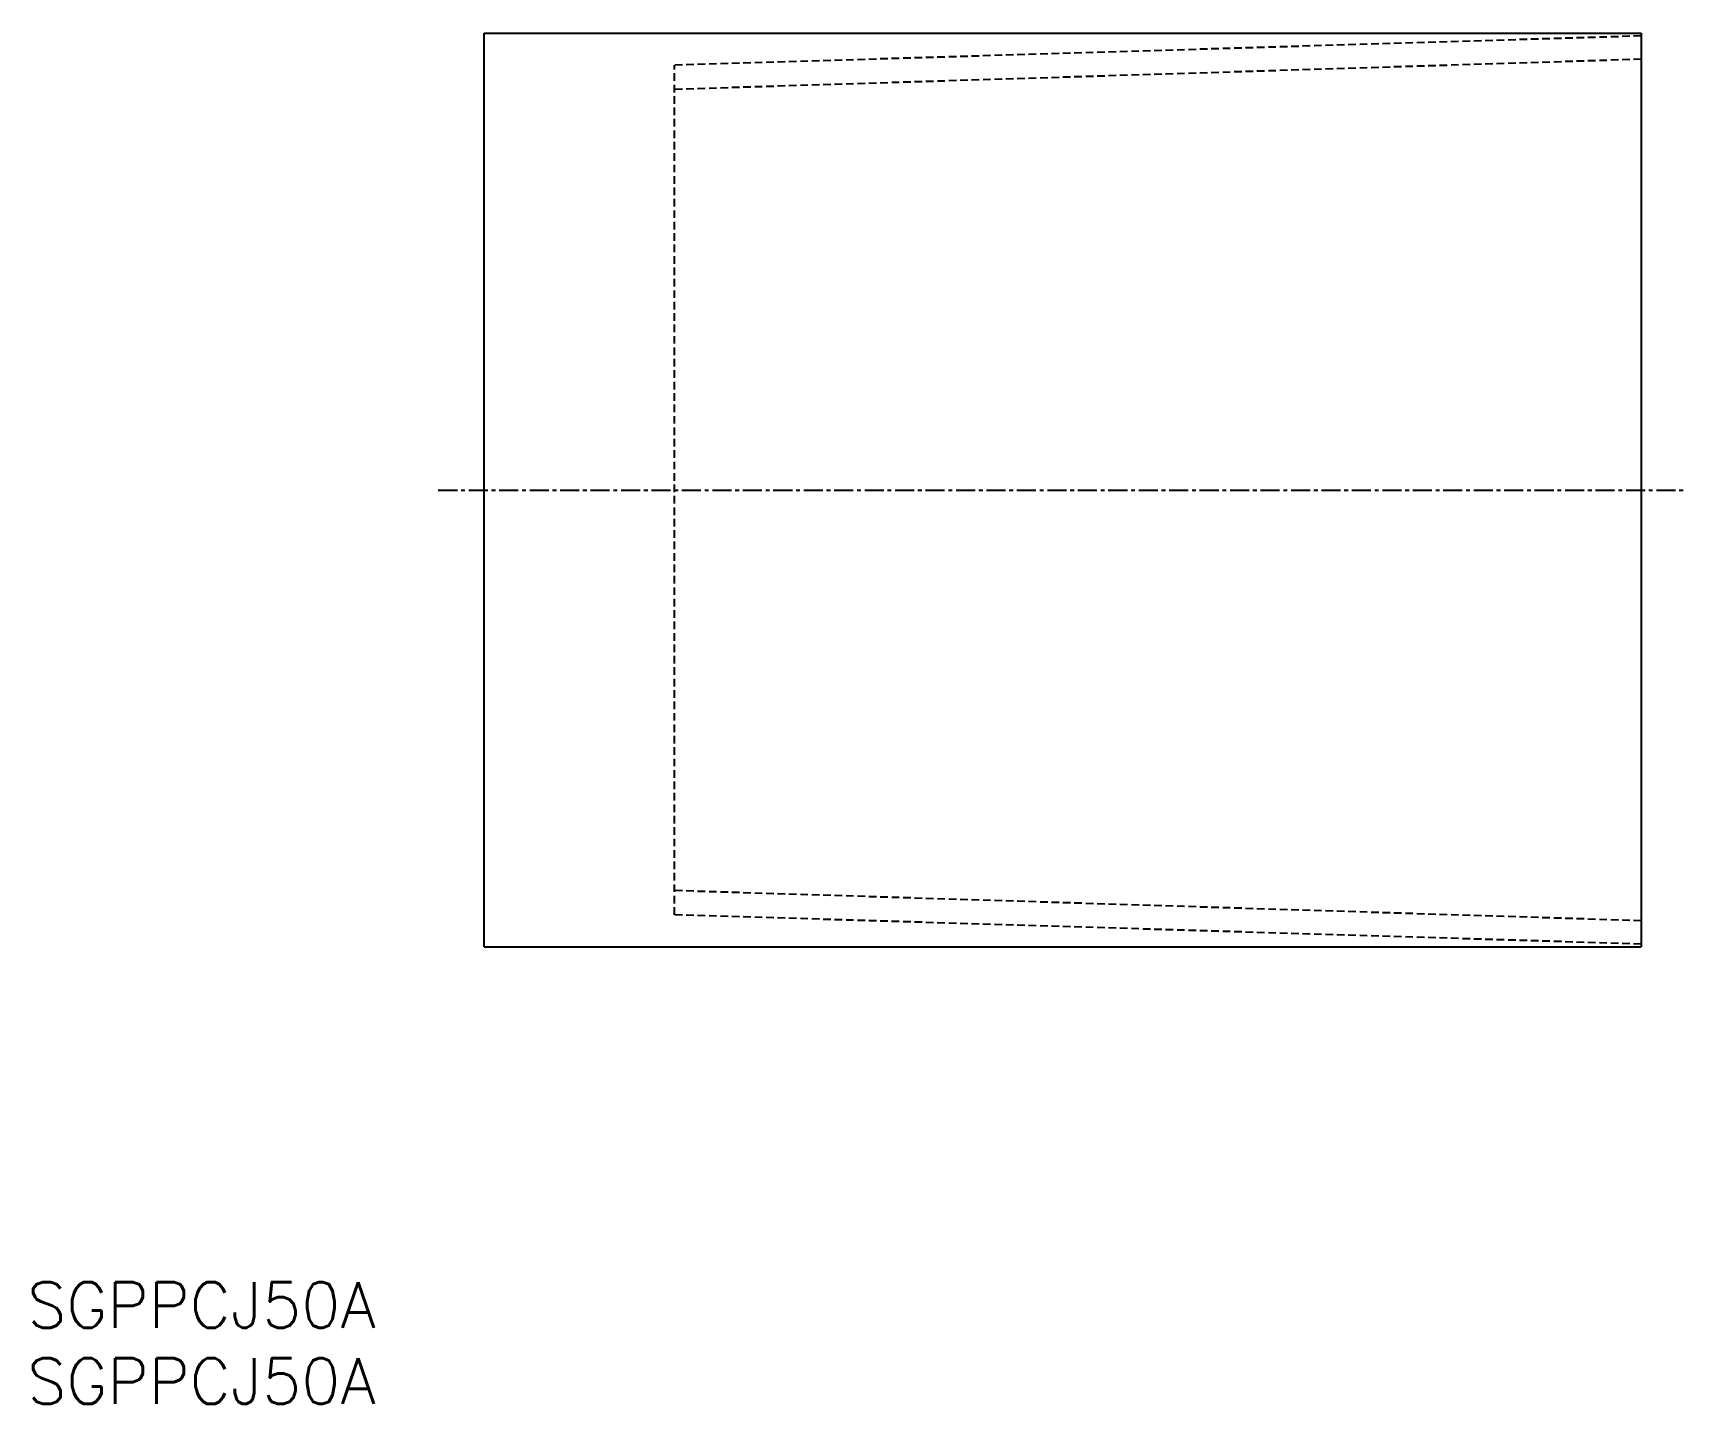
# Model space of a CAD drawing. Extents: x 0 to 109, y 0 to 90.
import ezdxf

# ---------------------------------------------------------------- set-up
doc = ezdxf.new("R2010")
doc.units = 0
doc.linetypes.add('CENTER', pattern=[2, 1.25, -0.25, 0.25, -0.25])
doc.linetypes.add('DASHED', pattern=[0.75, 0.5, -0.25])
doc.layers.get('0').update_dxf_attribs({"linetype": 'CONTINUOUS'})
doc.layers.add('CENTER', color=1, linetype='CENTER')
doc.styles.get("Standard").update_dxf_attribs({"font": 'txt.shx'})

# ---------------------------------------------------------------- blocks, each defined once
blk = doc.blocks.new('*U3')
at = {"color": 7, "linetype": 'CONTINUOUS'}
blk.add_text('SGPPCJ50A', height=3, dxfattribs=at).set_placement((0, 0))
blk = doc.blocks.new('*U4')
at = {"color": 7, "linetype": 'CONTINUOUS'}
blk.add_text('SGPPCJ50A', height=3, dxfattribs=at).set_placement((0, 5))

msp = doc.modelspace()

# ---------------------------------------------------------------- linework, layer by layer
at = {"color": 7, "linetype": 'CONTINUOUS'}
for p, q in [((30, 30), (30, 90)), ((30, 90), (106, 90)), ((106, 90), (106, 30)), ((30, 30), (106, 30))]:
    msp.add_line(p, q, dxfattribs=at)
at = {"color": 3, "linetype": 'DASHED'}
for p, q in [((106, 89.81), (42.5, 87.89)), ((106, 88.28), (42.5, 86.3)), ((42.5, 32.11), (42.5, 87.89)), ((106, 31.72), (42.5, 33.7)), ((106, 30.19), (42.5, 32.11))]:
    msp.add_line(p, q, dxfattribs=at)
at = {"layer": 'CENTER', "color": 1, "linetype": 'CENTER'}
msp.add_line((27, 60), (109, 60), dxfattribs=at)

# ---------------------------------------------------------------- block references
at = {"color": 7, "linetype": 'CONTINUOUS'}
for name in ['*U4', '*U3']:
    msp.add_blockref(name, (0, 0), dxfattribs=at)

doc.saveas('drawing.dxf')
